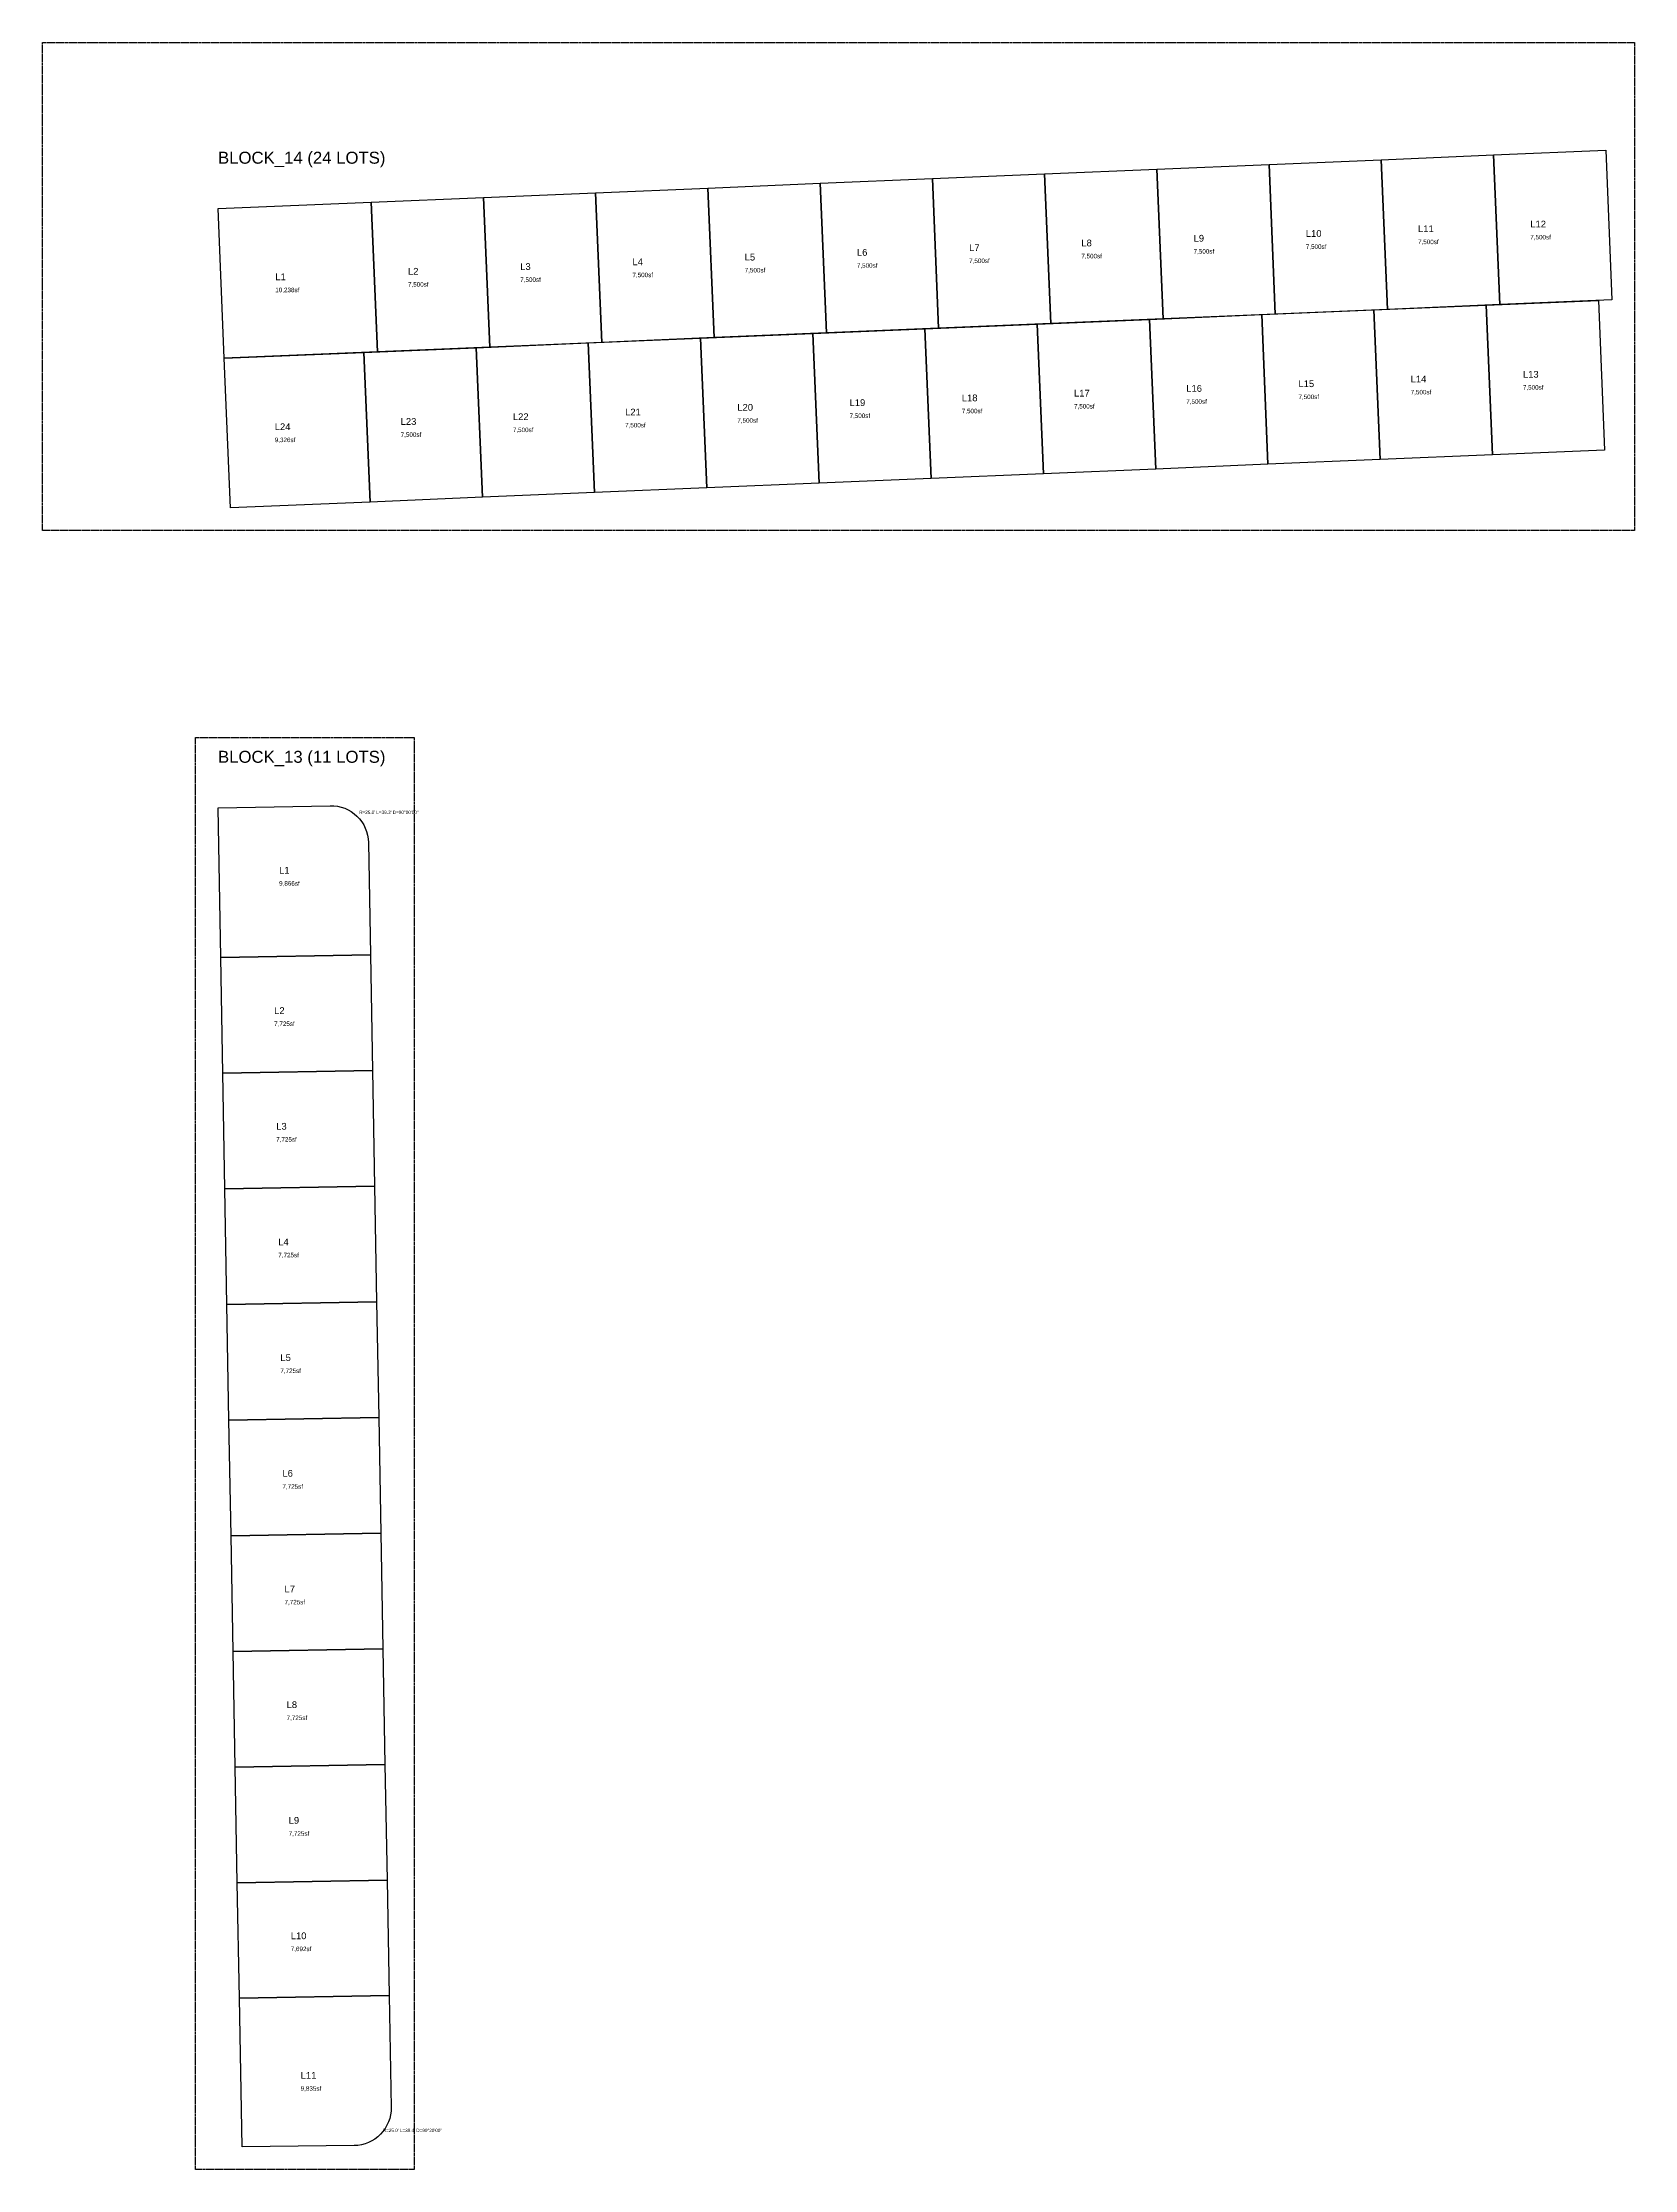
# Model space of a CAD drawing. Extents: x -844 to 2614, y -2909 to 108.
# Drawn here: x -117 to 946, y -2909 to -1489 of the extents above; entities that cross this region are included whole.
import ezdxf

# ---------------------------------------------------------------- set-up
doc = ezdxf.new("R2010")
doc.units = 0
doc.linetypes.add('DASHED', pattern=[0.75, 0.5, -0.25])
for name, color, linetype in [('BLOCK-BORDER', 8, 'DASHED'), ('BLOCK-TITLE', 2, 'CONTINUOUS'), ('LOT-BOUNDARY', 4, 'CONTINUOUS'), ('LOT-CURVE', 6, 'CONTINUOUS'), ('LOT-DIM', 7, 'CONTINUOUS'), ('LOT-TEXT', 2, 'CONTINUOUS')]:
    doc.layers.add(name, color=color, linetype=linetype)
doc.styles.get("Standard").update_dxf_attribs({"font": 'Arial'})

msp = doc.modelspace()

# ---------------------------------------------------------------- linework, layer by layer
at = {"layer": 'BLOCK-BORDER'}
for p, q in [((-117.1616, -1814.8233), (-117.1616, -1489.1064)), ((-117.1616, -1489.1064), (945.763, -1489.1064)), ((945.763, -1489.1064), (945.763, -1814.8233)), ((945.763, -1814.8233), (-117.1616, -1814.8233)), ((-15, -2909.1961), (-15, -1953.2063)), ((-15, -1953.2063), (131.0363, -1953.2063)), ((131.0363, -1953.2063), (131.0363, -2909.1961)), ((131.0363, -2909.1961), (-15, -2909.1961))]:
    msp.add_line(p, q, dxfattribs=at)
at = {"layer": 'LOT-BOUNDARY'}
for p, q in [((851.6271, -1564.1822), (926.5609, -1561.0306)), ((926.5609, -1561.0306), (930.763, -1660.9423)), ((551.8921, -1576.7885), (626.8259, -1573.6369)), ((626.8259, -1573.6369), (701.7596, -1570.4853)), ((626.8259, -1573.6369), (631.028, -1673.5486)), ((631.028, -1673.5486), (626.8259, -1573.6369)), ((701.7596, -1570.4853), (776.6934, -1567.3337)), ((701.7596, -1570.4853), (705.9617, -1670.397)), ((705.9617, -1670.397), (701.7596, -1570.4853)), ((776.6934, -1567.3337), (851.6271, -1564.1822)), ((776.6934, -1567.3337), (780.8955, -1667.2454)), ((780.8955, -1667.2454), (776.6934, -1567.3337)), ((851.6271, -1564.1822), (855.8292, -1664.0938)), ((855.8292, -1664.0938), (851.6271, -1564.1822)), ((177.2233, -1592.5463), (252.1571, -1589.3947)), ((252.1571, -1589.3947), (327.0908, -1586.2432)), ((252.1571, -1589.3947), (256.3592, -1689.3064)), ((256.3592, -1689.3064), (252.1571, -1589.3947)), ((327.0908, -1586.2432), (402.0246, -1583.0916)), ((327.0908, -1586.2432), (331.2929, -1686.1548)), ((331.2929, -1686.1548), (327.0908, -1586.2432)), ((402.0246, -1583.0916), (476.9583, -1579.94)), ((402.0246, -1583.0916), (406.2267, -1683.0033)), ((406.2267, -1683.0033), (402.0246, -1583.0916)), ((476.9583, -1579.94), (551.8921, -1576.7885)), ((476.9583, -1579.94), (481.1604, -1679.8517)), ((481.1604, -1679.8517), (476.9583, -1579.94)), ((551.8921, -1576.7885), (556.0942, -1676.7001)), ((556.0942, -1676.7001), (551.8921, -1576.7885)), ((0, -1600), (102.2896, -1595.6979)), ((4.2021, -1699.9117), (0, -1600)), ((102.2896, -1595.6979), (177.2233, -1592.5463)), ((102.2896, -1595.6979), (106.4917, -1695.6096)), ((106.4917, -1695.6096), (102.2896, -1595.6979)), ((177.2233, -1592.5463), (181.4254, -1692.458)), ((181.4254, -1692.458), (177.2233, -1592.5463)), ((846.7173, -1664.4771), (921.651, -1661.3255)), ((930.763, -1660.9423), (855.8292, -1664.0938)), ((921.651, -1661.3255), (925.8531, -1761.2372)), ((546.9823, -1677.0834), (621.916, -1673.9318)), ((631.028, -1673.5486), (556.0942, -1676.7001)), ((621.916, -1673.9318), (696.8498, -1670.7802)), ((621.916, -1673.9318), (626.1181, -1773.8435)), ((626.1181, -1773.8435), (621.916, -1673.9318)), ((705.9617, -1670.397), (631.028, -1673.5486)), ((696.8498, -1670.7802), (771.7835, -1667.6286)), ((696.8498, -1670.7802), (701.0519, -1770.6919)), ((701.0519, -1770.6919), (696.8498, -1670.7802)), ((780.8955, -1667.2454), (705.9617, -1670.397)), ((771.7835, -1667.6286), (846.7173, -1664.4771)), ((771.7835, -1667.6286), (775.9856, -1767.5403)), ((775.9856, -1767.5403), (771.7835, -1667.6286)), ((855.8292, -1664.0938), (780.8955, -1667.2454)), ((846.7173, -1664.4771), (850.9194, -1764.3887)), ((850.9194, -1764.3887), (846.7173, -1664.4771)), ((172.3135, -1692.8412), (247.2472, -1689.6897)), ((256.3592, -1689.3064), (181.4254, -1692.458)), ((247.2472, -1689.6897), (322.181, -1686.5381)), ((247.2472, -1689.6897), (251.4493, -1789.6013)), ((251.4493, -1789.6013), (247.2472, -1689.6897)), ((331.2929, -1686.1548), (256.3592, -1689.3064)), ((322.181, -1686.5381), (397.1147, -1683.3865)), ((322.181, -1686.5381), (326.3831, -1786.4498)), ((326.3831, -1786.4498), (322.181, -1686.5381)), ((406.2267, -1683.0033), (331.2929, -1686.1548)), ((397.1147, -1683.3865), (472.0485, -1680.2349)), ((397.1147, -1683.3865), (401.3168, -1783.2982)), ((401.3168, -1783.2982), (397.1147, -1683.3865)), ((481.1604, -1679.8517), (406.2267, -1683.0033)), ((472.0485, -1680.2349), (546.9823, -1677.0834)), ((472.0485, -1680.2349), (476.2506, -1780.1466)), ((476.2506, -1780.1466), (472.0485, -1680.2349)), ((556.0942, -1676.7001), (481.1604, -1679.8517)), ((546.9823, -1677.0834), (551.1843, -1776.995)), ((551.1843, -1776.995), (546.9823, -1677.0834)), ((106.4917, -1695.6096), (4.2021, -1699.9117)), ((4.2021, -1699.9117), (97.3797, -1695.9928)), ((8.4042, -1799.8233), (4.2021, -1699.9117)), ((97.3797, -1695.9928), (172.3135, -1692.8412)), ((97.3797, -1695.9928), (101.5818, -1795.9045)), ((101.5818, -1795.9045), (97.3797, -1695.9928)), ((181.4254, -1692.458), (106.4917, -1695.6096)), ((172.3135, -1692.8412), (176.5156, -1792.7529)), ((176.5156, -1792.7529), (172.3135, -1692.8412)), ((626.1181, -1773.8435), (551.1843, -1776.995)), ((701.0519, -1770.6919), (626.1181, -1773.8435)), ((775.9856, -1767.5403), (701.0519, -1770.6919)), ((850.9194, -1764.3887), (775.9856, -1767.5403)), ((925.8531, -1761.2372), (850.9194, -1764.3887)), ((326.3831, -1786.4498), (251.4493, -1789.6013)), ((401.3168, -1783.2982), (326.3831, -1786.4498)), ((476.2506, -1780.1466), (401.3168, -1783.2982)), ((551.1843, -1776.995), (476.2506, -1780.1466)), ((101.5818, -1795.9045), (8.4042, -1799.8233)), ((176.5156, -1792.7529), (101.5818, -1795.9045)), ((251.4493, -1789.6013), (176.5156, -1792.7529)), ((0, -2000), (74.9879, -1998.6547)), ((1.7937, -2099.9839), (0, -2000)), ((100.4323, -2023.2023), (101.7776, -2098.1902)), ((101.7776, -2098.1902), (1.7937, -2099.9839)), ((1.7937, -2099.9839), (101.7776, -2098.1902)), ((3.1794, -2177.2215), (1.7937, -2099.9839)), ((101.7776, -2098.1902), (103.1633, -2175.4278)), ((103.1633, -2175.4278), (3.1794, -2177.2215)), ((3.1794, -2177.2215), (103.1633, -2175.4278)), ((4.565, -2254.4591), (3.1794, -2177.2215)), ((103.1633, -2175.4278), (104.5489, -2252.6653)), ((104.5489, -2252.6653), (4.565, -2254.4591)), ((4.565, -2254.4591), (104.5489, -2252.6653)), ((5.9506, -2331.6966), (4.565, -2254.4591)), ((104.5489, -2252.6653), (105.9346, -2329.9029)), ((105.9346, -2329.9029), (5.9506, -2331.6966)), ((5.9506, -2331.6966), (105.9346, -2329.9029)), ((7.3363, -2408.9342), (5.9506, -2331.6966)), ((105.9346, -2329.9029), (107.3202, -2407.1405)), ((107.3202, -2407.1405), (7.3363, -2408.9342)), ((7.3363, -2408.9342), (107.3202, -2407.1405)), ((8.7219, -2486.1718), (7.3363, -2408.9342)), ((107.3202, -2407.1405), (108.7058, -2484.3781)), ((108.7058, -2484.3781), (8.7219, -2486.1718)), ((8.7219, -2486.1718), (108.7058, -2484.3781)), ((108.7058, -2484.3781), (110.0915, -2561.6156)), ((10.1076, -2563.4093), (8.7219, -2486.1718)), ((110.0915, -2561.6156), (10.1076, -2563.4093)), ((10.1076, -2563.4093), (110.0915, -2561.6156)), ((11.4932, -2640.6469), (10.1076, -2563.4093)), ((110.0915, -2561.6156), (111.4771, -2638.8532)), ((111.4771, -2638.8532), (11.4932, -2640.6469)), ((11.4932, -2640.6469), (111.4771, -2638.8532)), ((12.8789, -2717.8845), (11.4932, -2640.6469)), ((111.4771, -2638.8532), (112.8628, -2716.0908)), ((112.8628, -2716.0908), (12.8789, -2717.8845)), ((12.8789, -2717.8845), (112.8628, -2716.0908)), ((14.2586, -2794.7921), (12.8789, -2717.8845)), ((112.8628, -2716.0908), (114.2425, -2792.9984)), ((114.2425, -2792.9984), (14.2586, -2794.7921)), ((14.2586, -2794.7921), (114.2425, -2792.9984)), ((16.0419, -2894.1961), (14.2586, -2794.7921)), ((114.2425, -2792.9984), (115.5852, -2867.8423)), ((90.8922, -2893.2889), (16.0419, -2894.1961))]:
    msp.add_line(p, q, dxfattribs=at)
at = {"layer": 'LOT-CURVE'}
for p, q in [((74.9879, -1998.6547), (77.4401, -1998.7311)), ((77.4401, -1998.7311), (79.873, -1999.0475)), ((79.873, -1999.0475), (82.2632, -1999.6009)), ((82.2632, -1999.6009), (84.5876, -2000.3858)), ((84.5876, -2000.3858), (86.8239, -2001.3948)), ((86.8239, -2001.3948), (88.9505, -2002.6182)), ((88.9505, -2002.6182), (90.947, -2004.0441)), ((90.947, -2004.0441), (92.7941, -2005.6588)), ((92.7941, -2005.6588), (94.474, -2007.4468)), ((94.474, -2007.4468), (95.9706, -2009.3908)), ((95.9706, -2009.3908), (97.2695, -2011.4722)), ((97.2695, -2011.4722), (98.358, -2013.6709)), ((98.358, -2013.6709), (99.2258, -2015.9656)), ((99.2258, -2015.9656), (99.8646, -2018.3344)), ((99.8646, -2018.3344), (100.268, -2020.7544)), ((100.268, -2020.7544), (100.4323, -2023.2023)), ((115.5852, -2867.8423), (115.5081, -2870.3035)), ((111.5922, -2881.8507), (110.1563, -2883.8512)), ((112.8244, -2879.7187), (111.5922, -2881.8507)), ((113.8408, -2877.4758), (112.8244, -2879.7187)), ((114.6316, -2875.1438), (113.8408, -2877.4758)), ((115.1892, -2872.7452), (114.6316, -2875.1438)), ((115.5081, -2870.3035), (115.1892, -2872.7452)), ((93.3501, -2893.1378), (90.8922, -2893.2889)), ((95.7811, -2892.7456), (93.3501, -2893.1378)), ((98.1618, -2892.1162), (95.7811, -2892.7456)), ((100.469, -2891.2557), (98.1618, -2892.1162)), ((102.6803, -2890.1723), (100.469, -2891.2557)), ((104.7743, -2888.8767), (102.6803, -2890.1723)), ((106.7308, -2887.3813), (104.7743, -2888.8767)), ((108.5306, -2885.7007), (106.7308, -2887.3813)), ((110.1563, -2883.8512), (108.5306, -2885.7007))]:
    msp.add_line(p, q, dxfattribs=at)

# ---------------------------------------------------------------- texts
at = {"layer": 'BLOCK-TITLE'}
for s, p in [('BLOCK_14 (24 LOTS)', (0, -1570)), ('BLOCK_13 (11 LOTS)', (0, -1970))]:
    msp.add_text(s, height=8, dxfattribs=at).set_placement(p)
at = {"layer": 'LOT-DIM'}
for s, p in [('R=25.0\' L=39.3\' D=90%%d00\'00"', (94.2941, -2004.1588)), ('R=25.0\' L=39.4\' D=90%%d20\'00"', (110.0306, -2884.2007))]:
    msp.add_text(s, height=2.2, dxfattribs=at).set_placement(p)
at = {"layer": 'LOT-TEXT'}
for s, height, p in [('L9', 4.5, (651.3938, -1622.0169)), ('L10', 4.5, (726.3275, -1618.8654)), ('L11', 4.5, (801.2613, -1615.7138)), ('7,500sf', 3, (876.195, -1620.5622)), ('L12', 4.5, (876.195, -1612.5622)), ('L5', 4.5, (351.6588, -1634.6232)), ('L6', 4.5, (426.5925, -1631.4717)), ('L7', 4.5, (501.5263, -1628.3201)), ('7,500sf', 3, (576.46, -1633.1685)), ('L8', 4.5, (576.46, -1625.1685)), ('7,500sf', 3, (651.3938, -1630.0169)), ('7,500sf', 3, (726.3275, -1626.8654)), ('7,500sf', 3, (801.2613, -1623.7138)), ('L1', 4.5, (38.2458, -1647.8048)), ('L2', 4.5, (126.8575, -1644.0779)), ('7,500sf', 3, (201.7913, -1648.9264)), ('L3', 4.5, (201.7913, -1640.9264)), ('7,500sf', 3, (276.725, -1645.7748)), ('L4', 4.5, (276.725, -1637.7748)), ('7,500sf', 3, (351.6588, -1642.6232)), ('7,500sf', 3, (426.5925, -1639.4717)), ('7,500sf', 3, (501.5263, -1636.3201)), ('10,238sf', 3, (38.2458, -1655.8048)), ('7,500sf', 3, (126.8575, -1652.0779)), ('L16', 4.5, (646.4839, -1722.3118)), ('L15', 4.5, (721.4177, -1719.1603)), ('L14', 4.5, (796.3514, -1716.0087)), ('7,500sf', 3, (871.2852, -1720.8571)), ('L13', 4.5, (871.2852, -1712.8571)), ('L20', 4.5, (346.7489, -1734.9181)), ('L19', 4.5, (421.6827, -1731.7666)), ('L18', 4.5, (496.6164, -1728.615)), ('7,500sf', 3, (571.5502, -1733.4634)), ('L17', 4.5, (571.5502, -1725.4634)), ('7,500sf', 3, (646.4839, -1730.3118)), ('7,500sf', 3, (721.4177, -1727.1603)), ('7,500sf', 3, (796.3514, -1724.0087)), ('L24', 4.5, (37.892, -1747.9081)), ('L23', 4.5, (121.9476, -1744.3728)), ('7,500sf', 3, (196.8814, -1749.2213)), ('L22', 4.5, (196.8814, -1741.2213)), ('7,500sf', 3, (271.8152, -1746.0697)), ('L21', 4.5, (271.8152, -1738.0697)), ('7,500sf', 3, (346.7489, -1742.9181)), ('7,500sf', 3, (421.6827, -1739.7666)), ('7,500sf', 3, (496.6164, -1736.615)), ('9,326sf', 3, (37.892, -1755.9081)), ('7,500sf', 3, (121.9476, -1752.3728)), ('L1', 4.5, (40.7983, -2044.0062)), ('9,866sf', 3, (40.7983, -2052.0062)), ('7,725sf', 3, (37.4785, -2145.7058)), ('L2', 4.5, (37.4785, -2137.7058)), ('L3', 4.5, (38.8641, -2214.9434)), ('7,725sf', 3, (38.8641, -2222.9434)), ('7,725sf', 3, (40.2498, -2300.181)), ('L4', 4.5, (40.2498, -2292.181)), ('L5', 4.5, (41.6354, -2369.4186)), ('7,725sf', 3, (41.6354, -2377.4186)), ('L6', 4.5, (43.0211, -2446.6561)), ('7,725sf', 3, (43.0211, -2454.6561)), ('L7', 4.5, (44.4067, -2523.8937)), ('7,725sf', 3, (44.4067, -2531.8937)), ('L8', 4.5, (45.7924, -2601.1313)), ('7,725sf', 3, (45.7924, -2609.1313)), ('7,725sf', 3, (47.178, -2686.3688)), ('L9', 4.5, (47.178, -2678.3688)), ('L10', 4.5, (48.5607, -2755.4414)), ('7,692sf', 3, (48.5607, -2763.4414)), ('9,835sf', 3, (55.2041, -2856.6235)), ('L11', 4.5, (55.2041, -2848.6235))]:
    msp.add_text(s, height=height, dxfattribs=at).set_placement(p)

doc.saveas('drawing.dxf')
